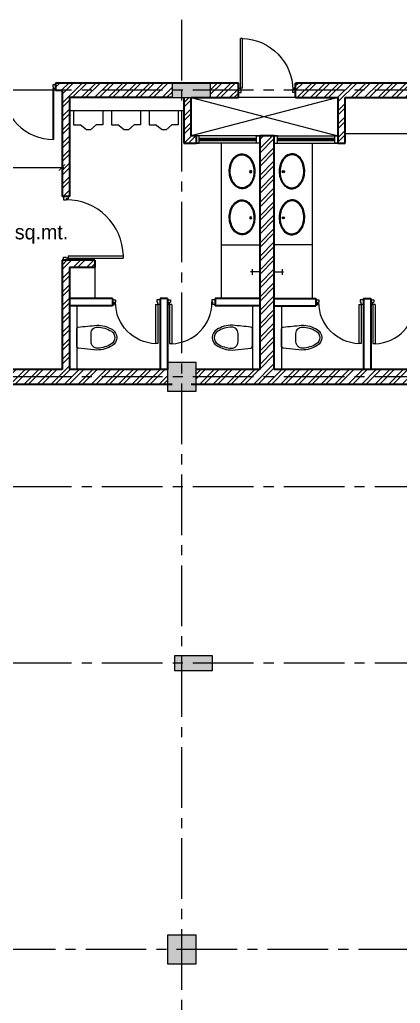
# Model space of a CAD drawing. Header units: millimetres. Extents: x -276609 to 1081398, y -453808 to 472098.
# Drawn here: x 135571 to 141552, y 229426 to 244881 of the extents above; entities that cross this region are included whole.
import ezdxf

# ---------------------------------------------------------------- set-up
doc = ezdxf.new("R2010")
doc.units = ezdxf.units.MM
doc.header["$MEASUREMENT"] = 0
doc.linetypes.add('CENTER2', pattern=[28.575, 19.05, -3.175, 3.175, -3.175])
doc.layers.add('A-Anno-Grid Lines', color=7, linetype='Continuous', true_color=0xbbc3bd)
for name, color, linetype, lineweight in [('A-Detail Lines', 241, 'Continuous', 25), ('A-Door', 4, 'Continuous', 9), ('A-Wall Sec', 1, 'Continuous', 20), ('S-Concrete', 40, 'Continuous', 25)]:
    doc.layers.add(name, color=color, linetype=linetype, lineweight=lineweight)
for name, color, linetype in [('A-Elevation', 4, 'Continuous'), ('A-Sanitory', 181, 'Continuous'), ('A-Wall Patt', 8, 'Continuous'), ('A-Window', 4, 'Continuous'), ('AREA', 7, 'Continuous'), ('S-Conc Patt', 9, 'Continuous')]:
    doc.layers.add(name, color=color, linetype=linetype)
doc.styles.get("Standard").update_dxf_attribs({"font": ''})
doc.styles.get('Standard').set_extended_font_data('Gill Sans MT')
doc.dimstyles.new('IIITD_WD_M @ 100', dxfattribs={"dimscale": 100, "dimtxt": 1, "dimasz": 1, "dimexe": 0.5, "dimexo": 0.25, "dimgap": 0.3, "dimtad": 1, "dimdec": 0, "dimrnd": 1, "dimzin": 0, "dimdsep": 46, "dimtxsty": 'Standard', "dimblk": 'ARCHTICK', "dimcen": 0.2, "dimdle": 0.3, "dimclrd": 256, "dimclre": 256, "dimclrt": 256, "dimadec": 0, "dimazin": 0, "dimtfac": 1, "dimtdec": 0, "dimtofl": 0, "dimtmove": 0, "dimatfit": 0, "dimfxl": 0.5, "dimfxlon": 1, "dimtolj": 1, "dimtzin": 0, "dimlwd": -1, "dimlwe": -1, "dimarcsym": 0})
pattern_1 = [(45, (-365189.19, 77736.39), (-106.066017, 106.066017), []), (45, (-365118.48, 77736.39), (-106.066017, 106.066017), [])]

# ---------------------------------------------------------------- blocks, each defined once
blk = doc.blocks.new('urinal1')
for p, q in [((0, 228.6), (228.6, 228.6)), ((0, 228.6), (0, -228.6)), ((228.6, 228.6), (228.6, 127)), ((304.8, 25.4), (228.6, 127)), ((304.8, -38.1), (304.8, 25.4)), ((228.6, -127), (304.8, -38.1)), ((228.6, -228.6), (228.6, -127)), ((0, -228.6), (228.6, -228.6))]:
    blk.add_line(p, q)
blk = doc.blocks.new('wc-wh')
at = {"color": 0, "linetype": 'ByBlock'}
for points in [[(315, 195), (22, 165, 0.384412), (0, 140), (0, -140, 0.383904), (22, -165, 0.001434), (314, -195, 0.140641), (560, -125, 0.259738), (630, 0, 0.259738), (560, 125, 0.139471)], [(225, 65), (225, -65, 0.422961), (328, -165, 0.13189), (544, -100, 0.259738), (600, 0, 0.259738), (544, 100, 0.13189), (328, 165, 0.422961)]]:
    blk.add_lwpolyline(points, format="xyb", close=True, dxfattribs=at)
blk.add_arc((316, -170), 25, 264.2811, 270.16, dxfattribs=at)
blk = doc.blocks.new('basin2')
for points in [[(278, -206, 0.12976), (261, -133, 0.106426), (201, -63, 0.084431), (116, -18, 0.073534), (7, 0, 0.073534), (-102, -14, 0.084431), (-188, -55, 0.106426), (-251, -122, 0.12976), (-272, -195, 0.12976), (-254, -269, 0.106426), (-194, -339, 0.084431), (-109, -383, 0.073534), (-1, -402, 0.073534), (108, -388, 0.084431), (195, -347, 0.106426), (258, -279, 0.12976)], [(263, -201, 0.119977), (247, -140, 0.106426), (192, -75, 0.084431), (111, -33, 0.073534), (7, -15, 0.073534), (-97, -28, 0.084431), (-180, -67, 0.106426), (-238, -130, 0.12976), (-257, -196, 0.009633), (-257, -201, 0.119977), (-240, -262, 0.106426), (-185, -327, 0.084431), (-104, -369, 0.073534), (0, -387, 0.073534), (104, -373, 0.084431), (187, -334, 0.106426), (245, -272, 0.12976), (263, -206, 0.009633)]]:
    blk.add_lwpolyline(points, format="xyb", close=True)
for radius in [17.8, 12.2]:
    blk.add_circle((-4, -64), radius)
blk = doc.blocks.new('Big Door Garbage')
at = {"layer": 'A-Door', "color": 5, "lineweight": 18}
for p, q in [((-12550, 128778), (-12500, 128778)), ((-12550, 128703), (-12550, 128778)), ((-12550, 128703), (-12515, 128703)), ((-12515, 128738), (-12500, 128738)), ((-12515, 128703), (-12515, 128738)), ((-12515, 128703), (-12515, 128273)), ((-12499, 128703), (-12515, 128703)), ((-12500, 128778), (-12500, 128738)), ((-12499, 128703), (-12499, 128273)), ((-11101, 128703), (-11101, 127703)), ((-11101, 128703), (-11085, 128703)), ((-11100, 128778), (-11100, 128738)), ((-11050, 128778), (-11100, 128778)), ((-11085, 128738), (-11100, 128738)), ((-11085, 128703), (-11085, 128738)), ((-11050, 128703), (-11085, 128703)), ((-11085, 128703), (-11085, 127703)), ((-11050, 128703), (-11050, 128778))]:
    blk.add_line(p, q, dxfattribs=at)
at = {"layer": 'A-Door', "lineweight": 18}
for centre, radius, start, end in [((-12515, 128703), 430, 270, 0), ((-11085, 128703), 1000, 180, 270)]:
    blk.add_arc(centre, radius, start, end, dxfattribs=at)
blk = doc.blocks.new('ABL_Door_S - 1000 x 2100-11-3 Second Floor Lvl')
at = {"layer": 'A-Door', "color": 5}
for p, q in [((-500, 38), (-450, 38)), ((-500, -38), (-500, 38)), ((-450, 38), (-450, -3)), ((450, 38), (450, -3)), ((500, 38), (450, 38)), ((500, -38), (500, 38)), ((-500, -38), (-465, -38)), ((-465, -3), (-450, -3)), ((-465, -38), (-465, -3)), ((-430, -38), (-465, -38)), ((465, -3), (450, -3)), ((465, -38), (465, -3)), ((500, -38), (465, -38))]:
    blk.add_line(p, q, dxfattribs=at)
at = {"layer": 'A-Door', "color": 5, "lineweight": 18}
for p, q in [((-465, -38), (-465, -902)), ((-430, -38), (-430, -902)), ((-430, -902), (-465, -902))]:
    blk.add_line(p, q, dxfattribs=at)
at = {"layer": 'A-Door'}
blk.add_arc((-450, -3), 900, 271.2733, 0, dxfattribs=at)
blk = doc.blocks.new('v2')
at = {"layer": 'A-Window', "color": 2, "lineweight": 60}
blk.add_line((508319, 168317), (509219, 168317), dxfattribs=at)
at = {"layer": 'A-Window'}
for points in [[(508269, 168374), (509269, 168374)], [(508269, 168259), (508319, 168259), (508319, 168374), (508269, 168374)], [(509269, 168259), (509219, 168259), (509219, 168374), (509269, 168374)], [(508269, 168259), (509269, 168259)]]:
    blk.add_lwpolyline(points, dxfattribs=at)
blk = doc.blocks.new('ABL_Door_S - 750 x 2100-5-3 Second Floor Lvl')
at = {"layer": 'A-Door', "color": 5, "lineweight": 18}
for p, q in [((-375, 38), (-325, 38)), ((-375, -38), (-375, 38)), ((-325, 38), (-325, -3)), ((325, 38), (325, -3)), ((375, 38), (325, 38)), ((375, -38), (375, 38)), ((-375, -38), (-340, -38)), ((-340, -3), (-325, -3)), ((-340, -38), (-340, -3)), ((-340, -38), (-340, -652)), ((-305, -38), (-340, -38)), ((-305, -38), (-305, -652)), ((340, -3), (325, -3)), ((340, -38), (340, -3)), ((375, -38), (340, -38))]:
    blk.add_line(p, q, dxfattribs=at)
blk.add_lwpolyline([(-340, -652), (-305, -652)], dxfattribs=at)
at = {"layer": 'A-Door', "lineweight": 18}
blk.add_arc((-325, -3), 650, 271.7632, 0, dxfattribs=at)
blk = doc.blocks.new('_ArchTick')
at = {"color": 0, "linetype": 'ByBlock', "const_width": 0.15}
blk.add_lwpolyline([(-0.5, -0.5), (0.5, 0.5)], dxfattribs=at)
blk = doc.blocks.new('*D637')
at = {"layer": 'A-Detail Lines', "transparency": 16777216}
for p, q in [((133702, 242558), (136267, 242558)), ((133732, 242608), (133732, 242508)), ((136237, 242608), (136237, 242508))]:
    blk.add_line(p, q, dxfattribs=at)
at = {"layer": 'A-Detail Lines', "transparency": 16777216, "xscale": 100, "yscale": 100, "zscale": 100, "rotation": 180}
blk.add_blockref('_ArchTick', (133732, 242558), dxfattribs=at)
at = {"layer": 'A-Detail Lines', "transparency": 16777216, "xscale": 100, "yscale": 100, "zscale": 100}
blk.add_blockref('_ArchTick', (136237, 242558), dxfattribs=at)
at = {"layer": 'A-Detail Lines', "transparency": 16777216, "insert": (134985, 242688), "char_height": 200, "attachment_point": 5}
blk.add_mtext('\\A1;2505', dxfattribs=at)

msp = doc.modelspace()

# ---------------------------------------------------------------- hatches: boundary and pattern name
at = {"layer": 'A-Wall Patt'}
h = msp.add_hatch(dxfattribs=at)
h.set_pattern_fill('ANSI32', color=256, scale=400, style=0)
h.set_pattern_definition(pattern_1)
h.paths.add_polyline_path([(138267, 243655.5), (138152, 243655.5), (138152, 242940.5), (138342, 242940.5), (138342, 243055.5), (138267, 243055.5)])
h.paths.add_polyline_path([(140572, 243770.5), (139907, 243770.5), (139907, 243736.7), (139907, 243655.5), (140572, 243655.5)])
h.paths.add_polyline_path([(140572, 243885.5), (139907, 243885.5), (139907, 243770.5), (140572, 243770.5)])
h.paths.add_polyline_path([(133802, 239385.5), (133732, 239385.5), (133732, 239270.5), (133802, 239270.5)])
h.paths.add_polyline_path([(133802, 239270.5), (133732, 239270.5), (133732, 239155.5), (133802, 239155.5)])
h.paths.add_polyline_path([(140687, 243090.5), (140572, 243090.5), (140572, 242940.5), (140687, 242940.5)])
h.paths.add_polyline_path([(142502, 243885.5), (140572, 243885.5), (140572, 243090.5), (140687, 243090.5), (140687, 243655.5), (142502, 243655.5)])
h.paths.add_polyline_path([(137967, 243885.5), (136132, 243885.5), (136132, 243770.5), (136237, 243770.5), (136237, 242100.5), (136352, 242100.5), (136352, 243655.5), (137967, 243655.5)])
h.paths.add_polyline_path([(137892, 239155.5), (137892, 239385.5), (136352, 239385.5), (136352, 240985.5), (136752, 240985.5), (136752, 241100.5), (136237, 241100.5), (136237, 239385.5), (133802, 239385.5), (133802, 239155.5)])
h.paths.add_polyline_path([(138567, 243770.5), (138567, 243655.5), (139007, 243655.5), (139007, 243770.5)])
h.paths.add_polyline_path([(138567, 243885.5), (138567, 243770.5), (139007, 243770.5), (139007, 243885.5)])
h = msp.add_hatch(dxfattribs=at)
h.set_pattern_fill('ANSI32', color=256, scale=400, style=0)
h.set_pattern_definition(pattern_1)
h.paths.add_polyline_path([(138342, 239385.5), (138342, 239155.5), (142502, 239155.5), (142502, 239385.5), (139572, 239385.5), (139572, 243055.5), (139342, 243055.5), (139342, 239385.5)])
at = {"layer": 'S-Conc Patt'}
for points in [[(137967, 243885.5), (137967, 243655.5), (138567, 243655.5), (138567, 243885.5)], [(137892, 239495.5), (137892, 239045.5), (138342, 239045.5), (138342, 239495.5)], [(138002, 234885.5), (138002, 234655.5), (138602, 234655.5), (138602, 234885.5)], [(137892, 230495.5), (137892, 230045.5), (138342, 230045.5), (138342, 230495.5)]]:
    msp.add_hatch(color=8, dxfattribs=at).paths.add_polyline_path(points)

# ---------------------------------------------------------------- linework, layer by layer
at = {"layer": 'A-Anno-Grid Lines', "linetype": 'CENTER2', "ltscale": 50}
for p, q in [((138117, 208207.5), (138117, 253948.3)), ((147817.4, 243770.5), (102962, 243770.5)), ((147817.4, 239270.5), (102962, 239270.5)), ((147817.4, 237540.5), (102962, 237540.5)), ((147817.4, 234770.5), (102962, 234770.5)), ((151848.2, 230270.5), (101560.9, 230270.5))]:
    msp.add_line(p, q, dxfattribs=at)
at = {"layer": 'A-Detail Lines'}
for p, q in [((138267, 243655.5), (140572, 243055.5)), ((140572, 243655.5), (138267, 243055.5)), ((139907, 243655.5), (139007, 243655.5))]:
    msp.add_line(p, q, dxfattribs=at)
at = {"layer": 'A-Elevation'}
for p, q in [((136352, 243455.5), (138152, 243455.5)), ((138742, 240500.5), (138742, 242940.5)), ((140172, 240500.5), (140172, 242940.5)), ((140687, 243090.5), (142502, 243090.5)), ((138742, 241340.5), (139342, 241340.5)), ((140172, 241340.5), (139572, 241340.5)), ((136752, 240985.5), (136752, 240500.5)), ((136467, 240385.5), (136467, 239385.5)), ((139227, 240385.5), (139227, 239385.5)), ((139687, 240385.5), (139687, 239385.5))]:
    msp.add_line(p, q, dxfattribs=at)
at = {"layer": 'A-Sanitory'}
for p, q in [((139221.2, 240958.6), (139221.2, 240871.9)), ((139692.8, 240958.6), (139692.8, 240871.9)), ((139342, 240920.5), (139199.9, 240920.5)), ((139572, 240920.5), (139714.1, 240920.5))]:
    msp.add_line(p, q, dxfattribs=at)
at = {"layer": 'A-Wall Sec', "lineweight": 35}
for p, q in [((139007, 243885.5), (136132, 243885.5)), ((136132, 243885.5), (136132, 243770.5)), ((139007, 243655.5), (139007, 243885.5)), ((142732, 243885.5), (139907, 243885.5)), ((139907, 243655.5), (139907, 243885.5)), ((136132, 243770.5), (136237, 243770.5)), ((136237, 243770.5), (136237, 242100.5)), ((136352, 243655.5), (136352, 242100.5)), ((137967, 243655.5), (136352, 243655.5)), ((138152, 243655.5), (138152, 242940.5)), ((138267, 243655.5), (139007, 243655.5)), ((138267, 243055.5), (138267, 243655.5)), ((139907, 243655.5), (140572, 243655.5)), ((140572, 243655.5), (140572, 242940.5)), ((140687, 242940.5), (140687, 243655.5)), ((140687, 243655.5), (142502, 243655.5)), ((138152, 242940.5), (138342, 242940.5)), ((138342, 243055.5), (138267, 243055.5)), ((138342, 243055.5), (138342, 242940.5)), ((139342, 243055.5), (139342, 239385.5)), ((139572, 243055.5), (139342, 243055.5)), ((139572, 239385.5), (139572, 243055.5)), ((140572, 242940.5), (140687, 242940.5)), ((136352, 242100.5), (136237, 242100.5)), ((136752, 241100.5), (136237, 241100.5)), ((136237, 241100.5), (136237, 239385.5)), ((136752, 241100.5), (136752, 240985.5)), ((136752, 240985.5), (136352, 240985.5)), ((136352, 240985.5), (136352, 239385.5)), ((137027, 240500.5), (136352, 240500.5)), ((137027, 240500.5), (137027, 240385.5)), ((137892, 240500.5), (137777, 240500.5)), ((137777, 240500.5), (137777, 239385.5)), ((137892, 240500.5), (137892, 239385.5)), ((139342, 240500.5), (138642, 240500.5)), ((138642, 240500.5), (138642, 240385.5)), ((139572, 240500.5), (140222, 240500.5)), ((140222, 240500.5), (140222, 240385.5)), ((140972, 240500.5), (141087, 240500.5)), ((140972, 240500.5), (140972, 239385.5)), ((141087, 240500.5), (141087, 239385.5)), ((137027, 240385.5), (136352, 240385.5)), ((139342, 240385.5), (138642, 240385.5)), ((139572, 240385.5), (140222, 240385.5)), ((136237, 239385.5), (133732, 239385.5)), ((137892, 239385.5), (136352, 239385.5)), ((139342, 239385.5), (138342, 239385.5)), ((142502, 239385.5), (139572, 239385.5)), ((133732, 239155.5), (137967, 239155.5)), ((138267, 239155.5), (142502, 239155.5))]:
    msp.add_line(p, q, dxfattribs=at)
at = {"layer": 'S-Concrete'}
for points in [[(137967, 243885.5), (137967, 243655.5), (138567, 243655.5), (138567, 243885.5)], [(137892, 239495.5), (137892, 239045.5), (138342, 239045.5), (138342, 239495.5)], [(138002, 234885.5), (138002, 234655.5), (138602, 234655.5), (138602, 234885.5)], [(137892, 230495.5), (137892, 230045.5), (138342, 230045.5), (138342, 230495.5)]]:
    msp.add_lwpolyline(points, close=True, dxfattribs=at)

# ---------------------------------------------------------------- block references
at = {"layer": 'A-Door', "xscale": -0.8999999999068677, "yscale": 0.900000000023283, "zscale": 0.9000000000000579, "rotation": 180}
msp.add_blockref('ABL_Door_S - 1000 x 2100-11-3 Second Floor Lvl', (139457, 243770.5), dxfattribs=at)
at = {"layer": 'A-Door', "xscale": 0.8000000000465661, "yscale": 0.8000000000465661, "zscale": 0.8000000000465661}
msp.add_blockref('Big Door Garbage', (144972, 140835.7), dxfattribs=at)
at = {"layer": 'A-Door', "rotation": 90}
msp.add_blockref('ABL_Door_S - 1000 x 2100-11-3 Second Floor Lvl', (136297, 241600.5), dxfattribs=at)
at = {"layer": 'A-Door', "xscale": -1}
for p in [(137402, 240443), (140597, 240443)]:
    msp.add_blockref('ABL_Door_S - 750 x 2100-5-3 Second Floor Lvl', p, dxfattribs=at)
at = {"layer": 'A-Door'}
for p in [(138267, 240443), (141462, 240443)]:
    msp.add_blockref('ABL_Door_S - 750 x 2100-5-3 Second Floor Lvl', p, dxfattribs=at)
at = {"layer": 'A-Sanitory', "xscale": -1}
for name, p, rotation in [('urinal1', (136646.7, 243455.5), 90), ('urinal1', (137240.5, 243455.5), 90), ('urinal1', (137834.4, 243455.5), 90), ('basin2', (139265.7, 242495.3), 270), ('basin2', (139265.7, 241770.9), 270), ('wc-wh', (136467, 239885.4), 179.9999690507054), ('wc-wh', (139687, 239885.4), 179.9999690507054)]:
    msp.add_blockref(name, p, dxfattribs=dict(at, rotation=rotation))
at = {"layer": 'A-Sanitory'}
for name, p, rotation in [('basin2', (139648.3, 242495.3), 90), ('basin2', (139648.3, 241770.9), 90), ('wc-wh', (139227, 239885.4), 180.0000309492947)]:
    msp.add_blockref(name, p, dxfattribs=dict(at, rotation=rotation))
at = {"layer": 'A-Window', "xscale": -1}
msp.add_blockref('v2', (647610.8, 74681.2), dxfattribs=at)
at = {"layer": 'A-Window'}
msp.add_blockref('v2', (-368696.8, 74681.2), dxfattribs=at)

# ---------------------------------------------------------------- texts
at = {"layer": 'AREA', "insert": (134586.9, 241659.3), "char_height": 230.4, "width": 4963.118, "attachment_point": 1}
msp.add_mtext('{\\fCentury Gothic|b0|i0|c0|p34;Ar. 11 sq.mt.}', dxfattribs=at)

# ---------------------------------------------------------------- dimensions: what is measured, and where the dimension line sits
at = {"layer": 'A-Detail Lines'}
dim = msp.add_linear_dim(base=(136237, 242558.5), p1=(133732, 243770.5), p2=(136237, 243770.5), dimstyle='IIITD_WD_M @ 100', override={"dimtxt": 2}, dxfattribs=at)
dim.commit()
dim.dimension.update_dxf_attribs({"geometry": '*D637', "text_midpoint": (134984.5, 242688.5)})

doc.saveas('drawing.dxf')
